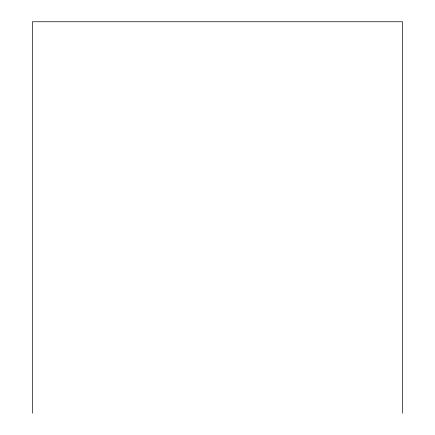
<?xml version="1.0" encoding="UTF-8"?>
<svg xmlns="http://www.w3.org/2000/svg" width="435" height="435" viewBox="0 0 435 435"><rect width="100%" height="100%" fill="white"/><g stroke="black" fill="none" stroke-linecap="round" stroke-linejoin="round"><path stroke-width="0.65" d="M402.554 413.25L402.554 21.75L32.446 21.75L32.446 413.25"/></g></svg>
